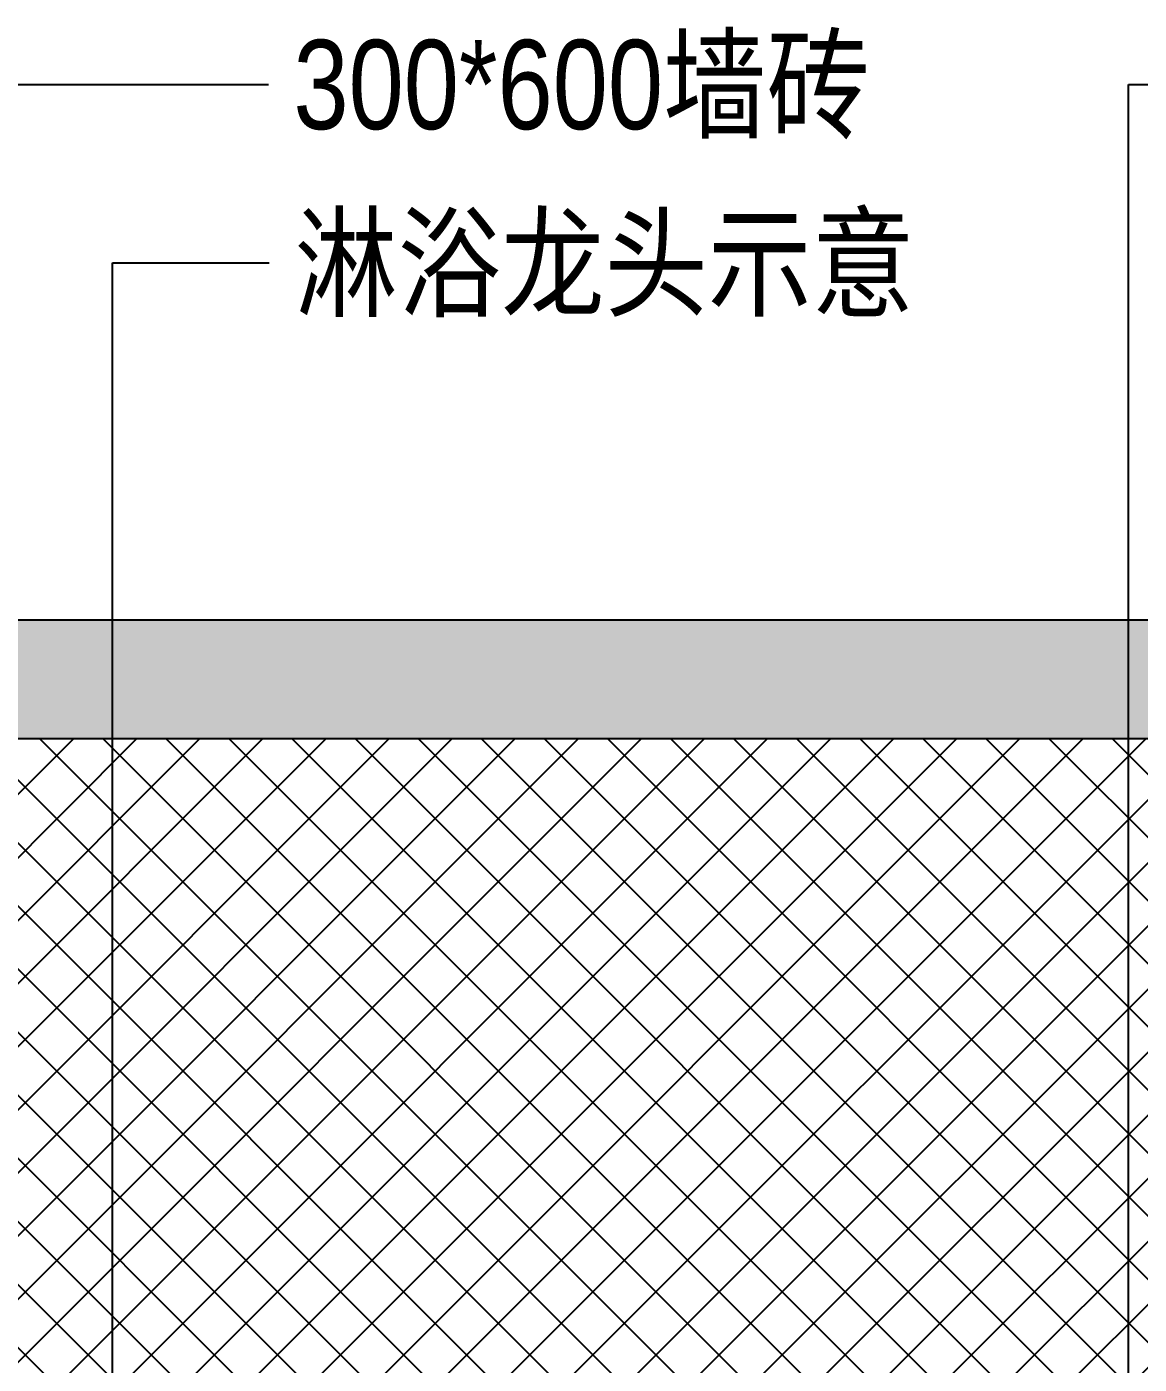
# Model space of a CAD drawing. Extents: x 468514 to 728049, y -74127 to 69080.
# Drawn here: x 555734 to 556670, y -68102 to -66978 of the extents above; entities that cross this region are included whole.
import ezdxf

# ---------------------------------------------------------------- set-up
doc = ezdxf.new("R2010")
doc.units = 0
doc.header["$LTSCALE"] = 500
doc.header["$MEASUREMENT"] = 0
for name, color, linetype in [('E 立面填充', 250, 'Continuous'), ('E 立面墙体', 245, 'Continuous'), ('E 立面标注尺寸', 9, 'Continuous'), ('E 立面装饰完成线', 225, 'Continuous')]:
    doc.layers.add(name, color=color, linetype=linetype)
doc.styles.add('PDC DIM', font='PMingLiU-ExtB.ttf', dxfattribs={"width": 0.85})
doc.dimstyles.new('PDC-A2', dxfattribs={"dimscale": 0, "dimtxt": 2.5, "dimasz": 1, "dimexe": 1, "dimexo": 1, "dimgap": 0.7, "dimtad": 1, "dimdec": 0, "dimtxsty": 'PDC DIM', "dimblk": 'ARCHTICK', "dimcen": 1, "dimdle": 1, "dimclrd": 8, "dimclre": 8, "dimclrt": 9, "dimadec": 0, "dimazin": 0, "dimtfac": 1, "dimtdec": 0, "dimtix": 1, "dimtmove": 2, "dimatfit": 3, "dimldrblk": 'PDC A2 T R', "dimfxl": 10, "dimfxlon": 1, "dimarcsym": 0})

# ---------------------------------------------------------------- blocks, each defined once
blk = doc.blocks.new('_ArchTick')
at = {"color": 0, "linetype": 'ByBlock', "const_width": 0.4}
blk.add_lwpolyline([(-0.5, -0.5), (0.5, 0.5)], dxfattribs=at)
blk = doc.blocks.new('PDC A2 T R')
at = {"color": 0, "linetype": 'ByBlock'}
blk.add_line((0, 0), (-2, 0), dxfattribs=at)
for points in [[(-2.147, 0.886), (-1.491, 1.345), (-0.6, 0), (0, 0)], [(-2.147, -0.886), (-1.491, -1.345), (-0.6, 0), (0, 0)]]:
    blk.add_solid(points, dxfattribs=at)

msp = doc.modelspace()

# ---------------------------------------------------------------- hatches: boundary and pattern name
at = {"layer": 'E 立面填充'}
h = msp.add_hatch(dxfattribs=at)
h.set_pattern_fill('ANSI37', color=256, scale=300)
h.paths.add_polyline_path([(555423.3, -68126.5), (558323.3, -68126.5), (558323.3, -67576.5), (555423.3, -67576.5)])
at = {"layer": 'E 立面墙体'}
h = msp.add_hatch(color=250, dxfattribs=at)
h.dxf.hatch_style = 1
h.paths.add_polyline_path([(555223.3, -67476.5), (558423.3, -67476.5), (558423.3, -67576.5), (555223.3, -67576.5)])

# ---------------------------------------------------------------- linework, layer by layer
msp.add_lwpolyline([(555223.3, -67476.5), (558423.3, -67476.5), (558423.3, -67576.5), (555223.3, -67576.5)], close=True, dxfattribs=at)
at = {"layer": 'E 立面装饰完成线'}
msp.add_lwpolyline([(555423.3, -68126.5), (558323.3, -68126.5), (558323.3, -67576.5), (555423.3, -67576.5)], close=True, dxfattribs=at)

# ---------------------------------------------------------------- texts
at = {"layer": 'E 立面标注尺寸', "color": 9, "char_height": 75, "attachment_point": 1, "style": 'PDC DIM'}
for s, insert in [('300*600墙砖', (555958.5, -66989)), ('淋浴龙头示意', (555959.1, -67139))]:
    msp.add_mtext(s, dxfattribs=dict(at, insert=insert))

# ---------------------------------------------------------------- leaders
at = {"layer": 'E 立面标注尺寸', "annotation_type": 0, "has_hookline": 1, "hookline_direction": 0}
for points, text_width in [([(555652.9, -68927.8), (555652.9, -67026.5), (555937.5, -67026.5)], 487.1), ([(556660.5, -70214.2), (556660.5, -67026.5), (556923.8, -67026.5)], 537.4), ([(555806.5, -68688.7), (555806.5, -67176.5), (555938.1, -67176.5)], 536.7)]:
    msp.add_leader(points, dimstyle='PDC-A2', override={"dimscale": 30.000004, "dimtad": 0}, dxfattribs=dict(at, text_width=text_width))

doc.saveas('drawing.dxf')
